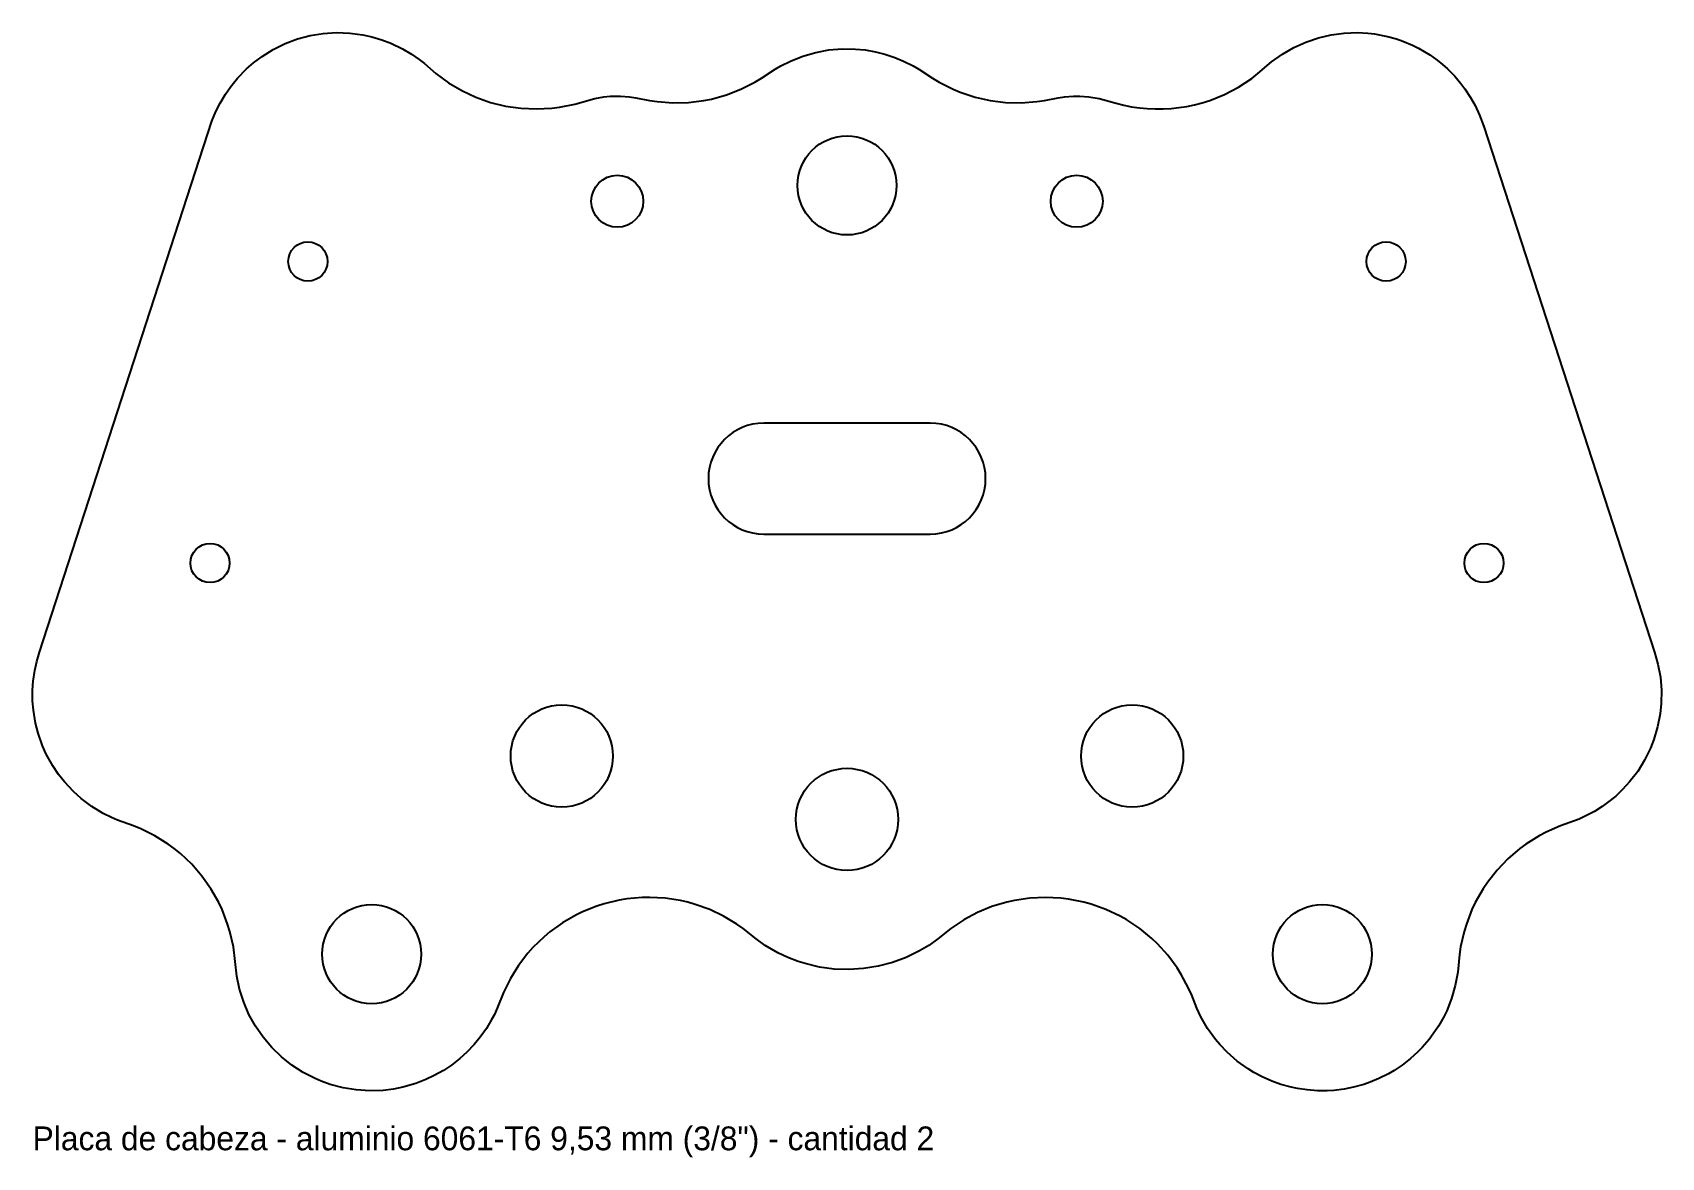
# Model space of a CAD drawing. Header units: millimetres. Extents: x -206 to 206, y -163 to 121.
import ezdxf

# ---------------------------------------------------------------- set-up
doc = ezdxf.new("R2010")
doc.units = ezdxf.units.MM
doc.layers.add('CORTE', color=1, linetype='Continuous')
doc.layers.add('NOTAS', color=3, linetype='Continuous')

msp = doc.modelspace()

# ---------------------------------------------------------------- linework, layer by layer
at = {"layer": 'CORTE'}
msp.add_lwpolyline([(-154.04, -117.55), (-154.92, -110.14), (-155.78, -106.3), (-156.36, -104.41), (-157.78, -100.73), (-158.62, -98.95), (-160.57, -95.53), (-162.85, -92.31), (-165.43, -89.33), (-168.3, -86.62), (-169.82, -85.38), (-171.41, -84.21), (-174.75, -82.11), (-178.28, -80.36), (-180.1, -79.61), (-184.17, -78.17), (-185.7, -77.52), (-187.81, -76.47), (-190.66, -74.74), (-193.33, -72.74), (-195.3, -70.97), (-197.58, -68.53), (-199.04, -66.68), (-200.52, -64.48), (-202.14, -61.57), (-203.1, -59.42), (-204.21, -56.27), (-204.87, -53.71), (-205.41, -50.41), (-205.59, -48.07), (-205.6, -45.42), (-205.44, -43.07), (-205.07, -40.44), (-204.56, -38.14), (-203.89, -35.83), (-160.31, 98.19), (-159.31, 100.64), (-158.26, 102.75), (-156.91, 105.03), (-155.57, 106.96), (-153.89, 109.02), (-151.57, 111.41), (-149.8, 112.96), (-147.68, 114.55), (-144.84, 116.31), (-141.85, 117.78), (-138.72, 118.95), (-135.5, 119.81), (-132.21, 120.35), (-128.88, 120.56), (-125.55, 120.45), (-122.24, 120.01), (-119.94, 119.5), (-117.4, 118.75), (-115.2, 117.91), (-112.19, 116.47), (-109.91, 115.12), (-107.98, 113.77), (-106.67, 112.74), (-103.78, 110.24), (-100.62, 107.92), (-97.25, 105.93), (-93.7, 104.27), (-90.01, 102.96), (-86.2, 102.02), (-82.32, 101.46), (-78.4, 101.29), (-74.49, 101.5), (-72.54, 101.74), (-68.7, 102.52), (-63.66, 103.93), (-61.41, 104.32), (-59.79, 104.48), (-57.19, 104.53), (-54.91, 104.36), (-53.3, 104.12), (-49.83, 103.42), (-47.89, 103.13), (-43.98, 102.84), (-40.05, 102.94), (-36.16, 103.42), (-34.23, 103.8), (-30.45, 104.85), (-26.78, 106.26), (-23.28, 108.03), (-21.59, 109.04), (-18.15, 111.33), (-16.69, 112.18), (-14.3, 113.39), (-11.16, 114.64), (-7.9, 115.57), (-4.57, 116.19), (-1.2, 116.47), (2.18, 116.42), (4.57, 116.19), (7.21, 115.73), (9.54, 115.15), (12.08, 114.31), (14.3, 113.39), (16.69, 112.18), (18.15, 111.33), (21.59, 109.04), (23.28, 108.03), (26.78, 106.26), (28.6, 105.51), (32.33, 104.28), (36.16, 103.42), (40.05, 102.94), (43.98, 102.84), (47.89, 103.13), (49.83, 103.42), (53.3, 104.12), (54.91, 104.36), (57.19, 104.53), (58.81, 104.53), (61.09, 104.36), (63.66, 103.93), (67.93, 102.73), (69.87, 102.24), (71.83, 101.86), (73.81, 101.57), (75.8, 101.38), (77.8, 101.29), (79.8, 101.31), (81.8, 101.42), (83.79, 101.63), (85.76, 101.94), (87.72, 102.35), (89.66, 102.86), (91.57, 103.46), (93.44, 104.16), (95.28, 104.95), (97.07, 105.83), (98.82, 106.8), (100.52, 107.86), (102.17, 109), (103.75, 110.22), (107.2, 113.17), (109.91, 115.12), (112.8, 116.79), (115.83, 118.17), (118.99, 119.25), (122.24, 120.01), (125.55, 120.45), (128.88, 120.56), (131.52, 120.42), (133.18, 120.22), (136.46, 119.59), (138.72, 118.95), (140.3, 118.4), (142.74, 117.38), (144.24, 116.63), (147.11, 114.93), (149.03, 113.57), (150.32, 112.52), (151.57, 111.41), (153.44, 109.53), (154.97, 107.74), (155.97, 106.41), (157.43, 104.2), (158.58, 102.15), (159.7, 99.74), (160.78, 96.85), (203.89, -35.83), (204.72, -38.81), (205.33, -42.09), (205.6, -45.42), (205.55, -48.75), (205.28, -51.39), (204.65, -54.66), (203.69, -57.86), (202.84, -60.05), (201.37, -63.05), (199.61, -65.88), (197.58, -68.53), (195.79, -70.48), (194.08, -72.1), (192.02, -73.77), (190.66, -74.74), (188.67, -75.99), (187.2, -76.79), (184.8, -77.91), (180.1, -79.61), (176.49, -81.19), (174.75, -82.11), (171.41, -84.21), (169.82, -85.38), (166.83, -87.94), (164.1, -90.79), (161.67, -93.89), (160.57, -95.53), (158.62, -98.95), (157.78, -100.73), (156.36, -104.41), (155.78, -106.3), (154.92, -110.14), (154.63, -112.09), (154.19, -116.57), (153.57, -119.9), (152.64, -123.16), (151.39, -126.3), (150.65, -127.82), (149.33, -130.15), (147.99, -132.15), (146.97, -133.5), (145.22, -135.52), (144.04, -136.73), (142.26, -138.35), (140.15, -139.99), (138.15, -141.33), (136.69, -142.18), (134.3, -143.39), (132.08, -144.31), (130.48, -144.86), (127.9, -145.57), (125.55, -146.04), (122.89, -146.37), (121.2, -146.47), (118.8, -146.47), (116.13, -146.27), (113.75, -145.92), (112.1, -145.57), (109.52, -144.86), (107.26, -144.05), (104.81, -142.97), (102.69, -141.83), (101.25, -140.95), (98.5, -138.97), (95.96, -136.73), (94.12, -134.8), (93.03, -133.5), (91.05, -130.75), (89.35, -127.82), (88.33, -125.65), (87.03, -122.36), (86.23, -120.56), (84.38, -117.1), (83.33, -115.44), (80.99, -112.29), (78.36, -109.38), (76.93, -108.03), (73.9, -105.54), (70.64, -103.36), (68.93, -102.39), (65.38, -100.71), (61.68, -99.39), (59.79, -98.87), (55.94, -98.1), (53.99, -97.86), (50.07, -97.67), (46.15, -97.86), (42.27, -98.44), (40.35, -98.87), (36.6, -100.01), (32.97, -101.51), (29.51, -103.36), (26.24, -105.54), (22.96, -108.14), (20.64, -109.78), (18.29, -111.18), (14.95, -112.82), (11.47, -114.11), (7.87, -115.06), (4.2, -115.66), (0.49, -115.89), (-3.23, -115.75), (-6.91, -115.26), (-10.53, -114.4), (-12.3, -113.84), (-14.95, -112.82), (-17.43, -111.65), (-20.64, -109.78), (-22.96, -108.14), (-26.23, -105.55), (-27.81, -104.43), (-31.14, -102.43), (-34.65, -100.76), (-38.3, -99.44), (-40.17, -98.91), (-42.07, -98.48), (-45.9, -97.88), (-49.78, -97.67), (-51.72, -97.7), (-55.59, -98.05), (-57.51, -98.36), (-61.29, -99.27), (-63.14, -99.86), (-66.74, -101.31), (-68.49, -102.16), (-71.85, -104.11), (-75, -106.38), (-76.49, -107.63), (-79.28, -110.33), (-80.57, -111.78), (-82.94, -114.86), (-84.99, -118.16), (-86.72, -121.64), (-88.33, -125.65), (-89.03, -127.19), (-89.82, -128.69), (-91.05, -130.75), (-92.59, -132.94), (-94.12, -134.8), (-95.96, -136.73), (-97.74, -138.35), (-99.85, -139.99), (-101.85, -141.33), (-104.18, -142.65), (-106.35, -143.67), (-108.84, -144.64), (-112.1, -145.57), (-114.45, -146.04), (-117.11, -146.37), (-120.49, -146.49), (-123.87, -146.27), (-127.21, -145.73), (-130.48, -144.86), (-132.74, -144.05), (-134.3, -143.39), (-137.31, -141.83), (-140.15, -139.99), (-142.8, -137.88), (-145.22, -135.52), (-147.41, -132.94), (-149.33, -130.15), (-150.97, -127.19), (-152.31, -124.08), (-153.34, -120.86), (-154.04, -117.55)], close=True, dxfattribs=at)
msp.add_lwpolyline([(-21, -6), (21, -6, 1), (21, 22), (-21, 22, 1)], format="xyb", close=True, dxfattribs=at)
for centre, radius in [((0, 82), 12.5), ((-58, 78), 6.55), ((58, 78), 6.55), ((-136.1, 62.8), 4.95), ((136.1, 62.8), 4.95), ((-160.8, -13.3), 4.95), ((160.8, -13.3), 4.95), ((-72, -62), 12.9), ((72, -62), 12.9), ((0, -78), 12.9), ((-120, -112), 12.5), ((120, -112), 12.5)]:
    msp.add_circle(centre, radius, dxfattribs=at)

# ---------------------------------------------------------------- texts
at = {"layer": 'NOTAS'}
msp.add_text('Placa de cabeza - aluminio 6061-T6 9,53 mm (3/8") - cantidad 2', height=6, dxfattribs=at).set_placement((-205.6, -161.49))

doc.saveas('drawing.dxf')
